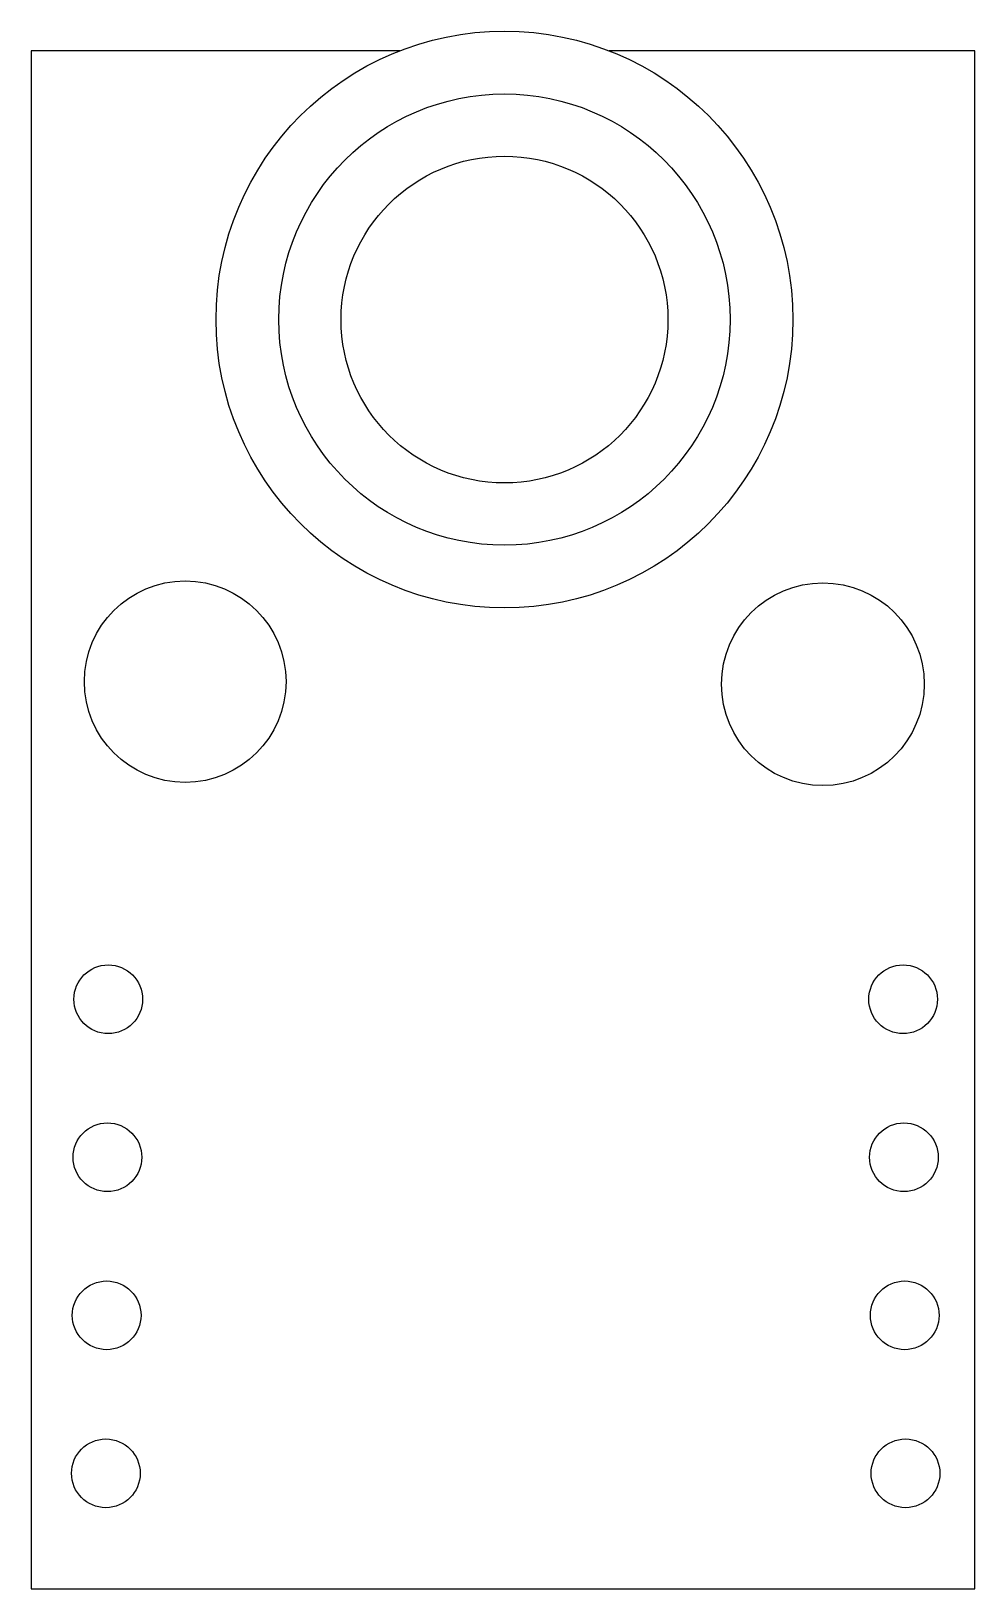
# Model space of a CAD drawing. Header units: millimetres. Extents: x 0.3 to 15.4, y 169.3 to 194.3.
import ezdxf

# ---------------------------------------------------------------- set-up
doc = ezdxf.new("R2010")
doc.units = ezdxf.units.MM

msp = doc.modelspace()

# ---------------------------------------------------------------- linework, layer by layer
at = {"color": 7, "linetype": 'Continuous', "lineweight": 25}
for p, q in [((6.188, 194), (0.265, 194)), ((0.265, 194), (0.265, 169.281)), ((15.428, 194), (9.552, 194)), ((15.428, 169.281), (15.428, 194)), ((0.265, 169.281), (15.428, 169.281))]:
    msp.add_line(p, q, dxfattribs=at)
for centre, radius in [((7.87, 189.68), 4.635), ((7.87, 189.68), 3.626), ((7.87, 189.68), 2.626), ((2.74, 183.861), 1.62), ((12.986, 183.82), 1.629), ((1.503, 178.757), 0.552), ((14.276, 178.757), 0.552), ((1.491, 176.217), 0.552), ((14.288, 176.217), 0.552), ((1.478, 173.677), 0.552), ((14.301, 173.677), 0.552), ((1.465, 171.138), 0.552), ((14.314, 171.138), 0.552)]:
    msp.add_circle(centre, radius, dxfattribs=at)

doc.saveas('drawing.dxf')
